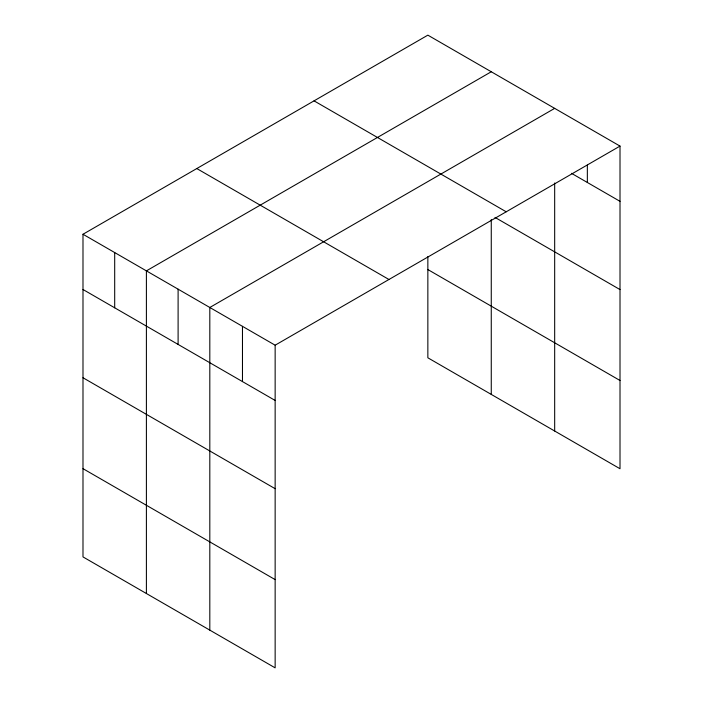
<?xml version="1.0" encoding="UTF-8"?>
<svg xmlns="http://www.w3.org/2000/svg" width="703" height="703" viewBox="0 0 703 703"><rect width="100%" height="100%" fill="white"/><g stroke="black" fill="none" stroke-linecap="round" stroke-linejoin="round"><path stroke-width="1.05" d="M82.989 234.257L275.145 345.199L275.145 667.85L82.989 556.908L82.989 234.257L427.855 35.15L620.011 146.092L620.011 468.743L427.855 357.801L427.855 256.569M491.265 71.759L146.4 270.866L146.4 593.517M554.676 108.367L209.81 307.483L209.81 630.134M275.145 345.199L620.011 146.092M571.477 173.316L620.011 201.339M314.048 100.854L506.204 211.796M495 217.403L620.011 289.583M427.855 269.557L620.011 380.499M196.796 168.553L388.952 279.495M82.989 289.504L275.145 400.446M82.989 377.748L275.145 488.69M82.989 468.664L275.145 579.606M587.348 165.143L587.348 182.481M554.676 182.991L554.676 431.018M491.265 219.582L491.265 394.409M242.473 326.341L242.473 381.588M178.105 289.17L178.105 344.417M114.694 252.562L114.694 307.809"/></g></svg>
